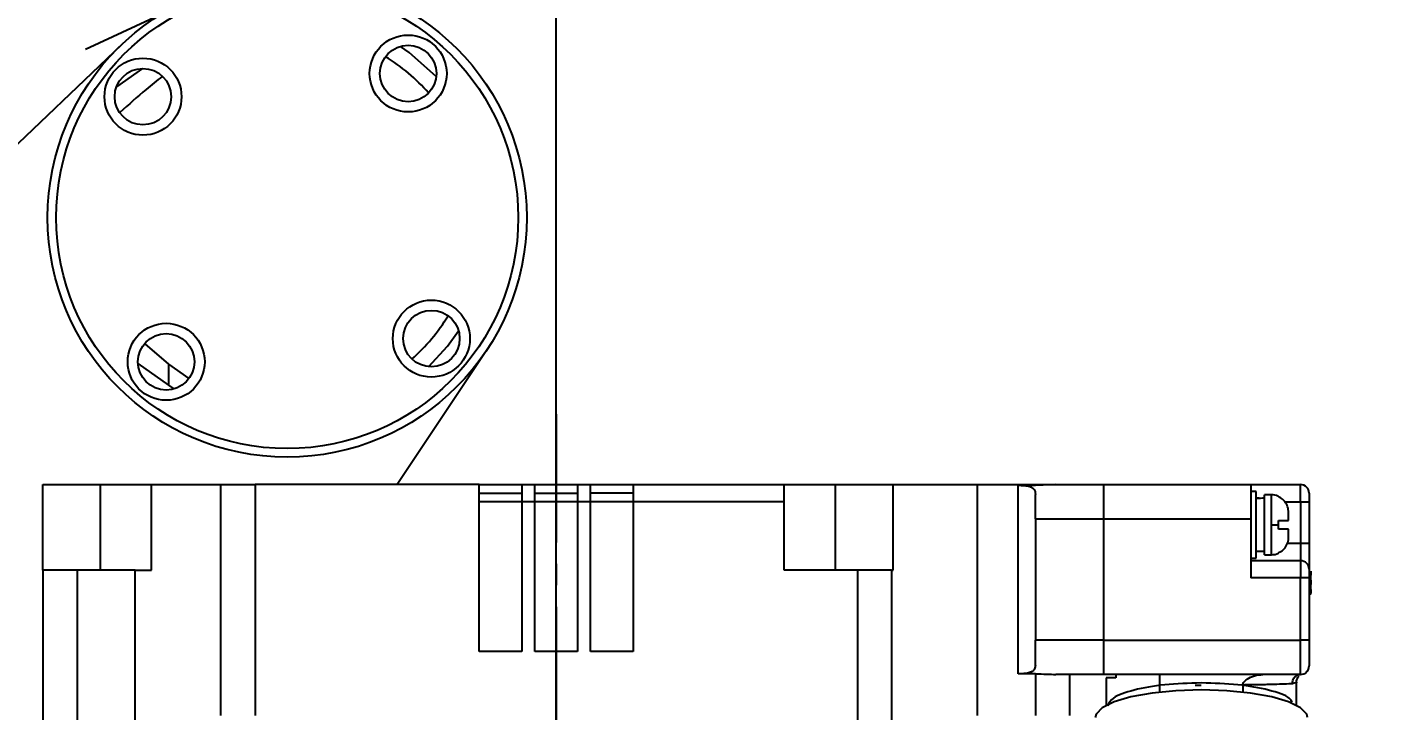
# Model space of a CAD drawing. Header units: millimetres. Extents: x 415 to 2018, y 500 to 823.
# Drawn here: x 1025.85 to 1033.86, y 749.3 to 753.3 of the extents above; entities that cross this region are included whole.
import ezdxf

# ---------------------------------------------------------------- set-up
doc = ezdxf.new("R2010")
doc.units = ezdxf.units.MM
doc.header["$PDSIZE"] = -1
doc.linetypes.add('CENTER2', pattern=[1.125, 0.75, -0.125, 0.125, -0.125])
doc.linetypes.add('HIDDEN', pattern=[1.905, 1.27, -0.635])
doc.layers.get('Defpoints').update_dxf_attribs({"lineweight": 18})
doc.dimstyles.new('ISO-25', dxfattribs={"dimtxt": 2.5, "dimasz": 2.5, "dimexe": 1.25, "dimexo": 0.625, "dimtad": 1, "dimtoh": 1, "dimlfac": 10, "dimtxsty": 'Standard', "dimcen": 2.5, "dimadec": 0, "dimazin": 0, "dimtfac": 1, "dimtmove": 0, "dimatfit": 3, "dimfxl": 1, "dimarcsym": 0})

# ---------------------------------------------------------------- blocks, each defined once
blk = doc.blocks.new('*U22')
at = {"color": 0, "linetype": 'CENTER2'}
blk.add_line((0, 13.8613), (0, -0.6763), dxfattribs=at)
blk = doc.blocks.new('*D74')
at = {"color": 0, "lineweight": -2}
for p, q in [((1020.9448, 745.1488), (1020.9448, 772.8418)), ((1028.9448, 737.1488), (1028.9448, 772.8418)), ((1023.4448, 771.5918), (1026.4448, 771.5918))]:
    blk.add_line(p, q, dxfattribs=at)
at = {"color": 0}
for points in [[(1023.4448, 772.0085), (1023.4448, 771.1752), (1020.9448, 771.5918)], [(1026.4448, 772.0085), (1026.4448, 771.1752), (1028.9448, 771.5918)]]:
    blk.add_solid(points, dxfattribs=at)
at = {"layer": 'Defpoints', "color": 0}
for p in [(1028.9448, 771.5918), (1020.9448, 744.5238), (1028.9448, 736.5238)]:
    blk.add_point(p, dxfattribs=at)
at = {"color": 0, "insert": (1024.7697, 773.4668), "char_height": 2.5, "attachment_point": 5}
blk.add_mtext('80', dxfattribs=at)
blk = doc.blocks.new('*D79')
at = {"color": 0, "lineweight": -2}
for p, q in [((991.7794, 764.5785), (1030.5916, 782.677)), ((1025.0698, 744.5241), (1039.05, 744.5241))]:
    blk.add_line(p, q, dxfattribs=at)
blk.add_arc((948.7713, 744.5235), 89.0288, 1.609363, 23.391035, dxfattribs=at)
at = {"color": 0}
for points in [[(1030.1033, 779.6975), (1030.8634, 780.0391), (1029.4587, 782.1487)], [(1038.1815, 747.0297), (1037.3483, 747.018), (1037.8, 744.5241)]]:
    blk.add_solid(points, dxfattribs=at)
at = {"layer": 'Defpoints', "color": 0}
for p in [(991.2129, 764.3144), (1036.86, 757.427), (959.3465, 744.5236), (1024.4448, 744.524), (936.8345, 738.9573)]:
    blk.add_point(p, dxfattribs=at)
at = {"color": 0, "insert": (1036.9348, 766.675), "char_height": 2.5, "attachment_point": 5, "rotation": 284.1039}
blk.add_mtext('25°', dxfattribs=at)
blk = doc.blocks.new('*D81')
at = {"color": 0, "lineweight": -2}
for p, q in [((1024.2355, 761.88), (1095.7738, 761.88)), ((1094.5238, 633.5747), (1094.5238, 759.38)), ((1023.5524, 631.0747), (1095.7738, 631.0747))]:
    blk.add_line(p, q, dxfattribs=at)
at = {"color": 0}
for points in [[(1094.1072, 759.38), (1094.9405, 759.38), (1094.5238, 761.88)], [(1094.1072, 633.5747), (1094.9405, 633.5747), (1094.5238, 631.0747)]]:
    blk.add_solid(points, dxfattribs=at)
at = {"layer": 'Defpoints', "color": 0}
for p in [(1023.6105, 761.88), (1094.5238, 761.88), (1022.9274, 631.0747)]:
    blk.add_point(p, dxfattribs=at)
at = {"color": 0, "insert": (1092.6488, 697.0311), "char_height": 2.5, "attachment_point": 5, "rotation": 90}
blk.add_mtext('1308', dxfattribs=at)
blk = doc.blocks.new('*D121')
at = {"color": 1, "lineweight": -3}
blk.add_arc((989.937, 736.2617), 9.783, 252.86977, 10.3182, dxfattribs=at)
at = {"color": 1}
for points in [[(999.9589, 738.1403), (999.1648, 737.8875), (998.8035, 740.3961)], [(987.2281, 727.2919), (986.8829, 726.5334), (984.7801, 727.9482)]]:
    blk.add_solid(points, dxfattribs=at)
at = {"layer": 'Defpoints', "color": 0}
for p in [(1044.3155, 761.6188), (989.937, 736.2617), (989.937, 736.2617), (996.6089, 729.1067), (960.9448, 689.5238)]:
    blk.add_point(p, dxfattribs=at)
at = {"color": 1, "insert": (995.1868, 730.3475), "char_height": 2.5, "attachment_point": 5, "rotation": 41.59399}
blk.add_mtext('147%%d', dxfattribs=at)

msp = doc.modelspace()

# ---------------------------------------------------------------- linework, layer by layer
at = {"linetype": 'HIDDEN'}
msp.add_line((989.937, 736.2617), (1044.3155, 761.6188), dxfattribs=at)
at = {"color": 161, "linetype": 'Continuous', "lineweight": 25, "true_color": 0x67adff}
for p, q in [((1020.4173, 747.4771), (1026.4057, 753.1967)), ((1026.5275, 753.0563), (1026.3753, 752.9487)), ((1026.5412, 751.4471), (1026.6798, 751.3274)), ((1028.5376, 751.4078), (1028.0151, 750.6238)), ((1026.5009, 751.331), (1026.6798, 751.2046)), ((1026.6798, 751.3274), (1026.7984, 751.2438)), ((1026.6798, 751.3274), (1026.6798, 751.2046)), ((1026.6798, 751.2046), (1026.7112, 751.1831)), ((1025.9448, 750.1238), (1025.9448, 750.6238)), ((1025.9448, 750.6238), (1026.2803, 750.6238)), ((1026.2803, 750.6238), (1026.2803, 750.1238)), ((1026.2803, 750.6238), (1026.5803, 750.6238)), ((1026.5803, 750.1238), (1026.5803, 750.6238)), ((1026.5803, 750.6238), (1026.9848, 750.6238)), ((1026.9848, 749.2738), (1026.9848, 750.6238)), ((1026.9848, 750.6238), (1027.1848, 750.6238)), ((1027.1848, 750.6238), (1027.1848, 749.2738)), ((1028.4948, 750.6238), (1027.1848, 750.6238)), ((1028.4948, 749.6488), (1028.4948, 750.6238)), ((1028.4948, 750.6238), (1028.7448, 750.6238)), ((1028.7448, 750.6238), (1028.8198, 750.6238)), ((1028.7448, 750.6238), (1028.7448, 750.5238)), ((1028.8198, 750.5238), (1028.8198, 750.6238)), ((1028.8198, 750.6238), (1029.0698, 750.6238)), ((1029.0698, 750.6238), (1029.0698, 750.5238)), ((1029.0698, 750.6238), (1029.1448, 750.6238)), ((1029.1448, 750.5238), (1029.1448, 750.6238)), ((1029.1448, 750.6238), (1029.3948, 750.6238)), ((1029.3948, 750.6238), (1030.2776, 750.6238)), ((1029.3948, 750.6238), (1029.3948, 750.5238)), ((1030.2776, 750.5238), (1030.2776, 750.6238)), ((1030.2776, 750.6238), (1030.5776, 750.6238)), ((1030.5776, 750.1238), (1030.5776, 750.6238)), ((1030.5776, 750.6238), (1030.914, 750.6238)), ((1030.914, 750.1238), (1030.914, 750.6238)), ((1030.914, 750.6238), (1031.4048, 750.6238)), ((1031.4048, 750.6238), (1031.4048, 749.2738)), ((1031.4048, 750.6238), (1031.7448, 750.6238)), ((1031.6448, 750.6198), (1031.7448, 750.6198)), ((1031.6448, 749.5179), (1031.6448, 750.6198)), ((1031.7448, 750.6198), (1031.7448, 750.6238)), ((1031.7448, 750.6238), (1031.8648, 750.6238)), ((1031.8648, 750.6238), (1032.1448, 750.6238)), ((1032.1448, 750.4238), (1032.1448, 750.6238)), ((1032.1448, 750.6238), (1033.0048, 750.6238)), ((1033.0048, 750.6238), (1033.0048, 750.4238)), ((1033.0048, 750.6238), (1033.2948, 750.6238)), ((1033.0348, 750.5838), (1033.0048, 750.5838)), ((1033.0348, 750.1938), (1033.0348, 750.5838)), ((1033.2948, 750.5238), (1033.2948, 750.6238)), ((1028.4948, 750.5738), (1028.7448, 750.5738)), ((1028.7448, 750.5238), (1028.4948, 750.5238)), ((1028.7448, 750.5238), (1028.7448, 749.6488)), ((1028.8198, 750.5238), (1028.7448, 750.5238)), ((1028.8198, 750.5738), (1029.0698, 750.5738)), ((1028.8198, 749.6488), (1028.8198, 750.5238)), ((1029.0698, 750.5238), (1028.8198, 750.5238)), ((1029.0698, 750.5238), (1029.0698, 749.6488)), ((1029.1448, 750.5238), (1029.0698, 750.5238)), ((1029.3948, 750.5738), (1029.1448, 750.5738)), ((1029.1448, 749.6488), (1029.1448, 750.5238)), ((1029.3948, 750.5238), (1029.1448, 750.5238)), ((1029.3948, 750.5238), (1029.3948, 749.6488)), ((1030.2776, 750.5238), (1029.3948, 750.5238)), ((1030.2776, 750.1238), (1030.2776, 750.5238)), ((1031.7448, 750.4238), (1031.7448, 750.5667)), ((1033.1248, 750.5638), (1033.0848, 750.5638)), ((1033.0848, 750.2138), (1033.0848, 750.5638)), ((1033.1248, 750.3888), (1033.1248, 750.5638)), ((1033.2027, 750.5238), (1033.2948, 750.5238)), ((1033.2948, 750.5238), (1033.3448, 750.5238)), ((1033.2948, 750.5238), (1033.2948, 750.2788)), ((1033.3448, 750.5238), (1033.3448, 750.2788)), ((1031.7448, 750.4238), (1032.1448, 750.4238)), ((1031.7448, 750.4238), (1031.7448, 749.7139)), ((1032.1448, 749.7139), (1032.1448, 750.4238)), ((1032.1448, 750.4238), (1033.0048, 750.4238)), ((1033.0048, 750.4238), (1033.0048, 750.0788)), ((1033.2248, 750.4138), (1033.2248, 750.4596)), ((1033.1248, 750.3888), (1033.1648, 750.3888)), ((1033.1248, 750.2138), (1033.1248, 750.3888)), ((1033.1648, 750.3888), (1033.1648, 750.4138)), ((1033.1648, 750.3638), (1033.1648, 750.3888)), ((1033.2948, 750.2788), (1033.2167, 750.2788)), ((1033.2948, 750.2788), (1033.2948, 750.1788)), ((1033.3448, 750.2788), (1033.2948, 750.2788)), ((1033.0048, 750.1938), (1033.0348, 750.1938)), ((1033.2948, 750.1788), (1033.0048, 750.1788)), ((1033.0348, 750.2338), (1033.0848, 750.2338)), ((1033.0848, 750.2138), (1033.1248, 750.2138)), ((1033.1648, 750.2222), (1033.1648, 750.2241)), ((1033.2948, 750.1788), (1033.2948, 750.0788)), ((1025.9448, 750.1238), (1025.9448, 748.8738)), ((1026.1448, 750.1238), (1025.9448, 750.1238)), ((1026.1448, 750.1238), (1026.1448, 748.8738)), ((1026.4848, 750.1238), (1026.1448, 750.1238)), ((1026.4848, 748.8738), (1026.4848, 750.1238)), ((1026.4848, 750.1238), (1026.5803, 750.1238)), ((1030.7048, 750.1238), (1030.2776, 750.1238)), ((1030.7048, 750.1238), (1030.7048, 748.8738)), ((1030.9048, 750.1238), (1030.7048, 750.1238)), ((1030.9048, 750.1238), (1030.9048, 748.8738)), ((1030.9048, 750.1238), (1030.914, 750.1238)), ((1033.3548, 750.1173), (1033.3548, 750.0946)), ((1033.2948, 750.0788), (1033.0048, 750.0788)), ((1033.3448, 750.0788), (1033.2948, 750.0788)), ((1033.2948, 749.7139), (1033.2948, 750.0788)), ((1033.3448, 750.0788), (1033.3448, 749.7139)), ((1033.3548, 750.0644), (1033.3448, 750.0644)), ((1033.3548, 750.0401), (1033.3448, 750.0401)), ((1033.3548, 750.0644), (1033.3548, 750.0401)), ((1033.3548, 750.0099), (1033.3448, 750.0099)), ((1033.3548, 749.9873), (1033.3448, 749.9873)), ((1033.3448, 749.9872), (1033.3548, 749.9872)), ((1033.3448, 749.9844), (1033.3548, 749.9844)), ((1033.3548, 750.0099), (1033.3548, 749.9873)), ((1033.3548, 749.9845), (1033.3548, 749.9844)), ((1033.3548, 749.9844), (1033.356, 749.9844)), ((1032.1448, 749.7139), (1031.7448, 749.7139)), ((1031.7448, 749.571), (1031.7448, 749.7139)), ((1032.1448, 749.5138), (1032.1448, 749.7139)), ((1032.1448, 749.7139), (1033.2948, 749.7139)), ((1033.2948, 749.5138), (1033.2948, 749.7139)), ((1033.3448, 749.7139), (1033.2948, 749.7139)), ((1028.7448, 749.6488), (1028.4948, 749.6488)), ((1029.0698, 749.6488), (1028.8198, 749.6488)), ((1029.3948, 749.6488), (1029.1448, 749.6488)), ((1031.7448, 749.5179), (1031.6448, 749.5179)), ((1031.7448, 749.5179), (1031.7448, 749.2738)), ((1032.1448, 749.5138), (1031.8648, 749.5138)), ((1031.9448, 749.5138), (1031.9448, 749.2738)), ((1033.2948, 749.5138), (1032.1448, 749.5138)), ((1032.1593, 749.4938), (1032.1593, 749.334)), ((1032.2148, 749.4938), (1032.1593, 749.4938)), ((1032.2148, 749.5138), (1032.2148, 749.4938)), ((1032.4728, 749.4104), (1032.4728, 749.5138)), ((1033.2703, 749.334), (1033.2703, 749.4671)), ((1032.7131, 749.4501), (1032.6782, 749.4497)), ((1032.9568, 749.4522), (1032.9568, 749.4104))]:
    msp.add_line(p, q, dxfattribs=at)
at = {"color": 161, "linetype": 'Continuous', "lineweight": 25, "true_color": 0x67adff, "flags": 128}
for points in [[(1028.2438, 753.0096), (1028.0862, 753.1491), (1028.0341, 753.1855)], [(1028.198, 751.3131), (1028.3086, 751.4333), (1028.3739, 751.5228)], [(1033.3348, 749.2627), (1033.3303, 749.2821), (1033.2945, 749.3196), (1033.225, 749.3539), (1033.1259, 749.3828), (1033.0029, 749.4048), (1032.8632, 749.4185), (1032.7148, 749.4232), (1032.5664, 749.4185), (1032.4267, 749.4048), (1032.3037, 749.3828), (1032.2045, 749.3539), (1032.1351, 749.3196), (1032.0993, 749.2821), (1032.0948, 749.2627)]]:
    msp.add_lwpolyline(points, dxfattribs=at)
at = {"color": 161, "linetype": 'Continuous', "lineweight": 25, "true_color": 0x67adff}
for centre, radius in [((1027.3727, 752.1843), 1.4), ((1027.3727, 752.1843), 1.35), ((1028.0797, 753.0269), 0.225), ((1028.0797, 753.0269), 0.165), ((1026.53, 752.8914), 0.225), ((1026.53, 752.8914), 0.165), ((1028.2153, 751.4772), 0.225), ((1028.2153, 751.4772), 0.165), ((1026.6656, 751.3416), 0.225), ((1026.6656, 751.3416), 0.165)]:
    msp.add_circle(centre, radius, dxfattribs=at)
for centre, radius, start, end in [((1027.3727, 752.1843), 1.102, 41.40595, 58.59405), ((1027.3727, 752.1843), 1.102, 311.40595, 328.59405), ((1033.2948, 750.5738), 0.05, 0, 90), ((1033.1248, 750.3138), 0.1, 270, 293.57812), ((1033.2948, 750.1288), 0.05, 360, 90), ((1033.2948, 749.5638), 0.05, 270, 360)]:
    msp.add_arc(centre, radius, start, end, dxfattribs=at)
for centre, start_param, end_param in [((1033.0848, 750.3888), 1.570796, 1.732794), ((1033.0348, 750.3888), 1.490064, 1.570796)]:
    msp.add_ellipse(centre, major_axis=(0.31, 0), ratio=0.5, start_param=start_param, end_param=end_param, dxfattribs=at)
for points, knots in [([(1026.6416, 753.0098), (1026.6108, 752.9848), (1026.5267, 752.9164), (1026.4458, 752.8445), (1026.3945, 752.7989)], [0, 0, 0, 0, 0.36655, 1, 1, 1, 1]), ([(1031.6448, 750.6198), (1031.6557, 750.6196), (1031.6776, 750.6192), (1031.7066, 750.6152), (1031.7283, 750.6068), (1031.7412, 750.5925), (1031.7446, 750.5778), (1031.7448, 750.5684), (1031.7448, 750.5667)], [0, 0, 0, 0, 0.1920722, 0.3842459, 0.5735647, 0.7595171, 0.9555066, 1, 1, 1, 1]), ([(1031.8648, 750.6238), (1031.8456, 750.623), (1031.8087, 750.6214), (1031.7655, 750.6203), (1031.7448, 750.6198)], [0, 0, 0, 0, 0.52169, 1, 1, 1, 1]), ([(1033.1654, 750.5549), (1033.1642, 750.5555), (1033.152, 750.5621), (1033.1377, 750.563), (1033.1248, 750.5638)], [0, 0, 0, 0, 0.097496, 1, 1, 1, 1]), ([(1033.2248, 750.4596), (1033.2237, 750.4714), (1033.2215, 750.4951), (1033.2035, 750.5262), (1033.1827, 750.5449), (1033.1686, 750.5517), (1033.1648, 750.5536)], [0, 0, 0, 0, 0.300454, 0.601412, 0.891508, 1, 1, 1, 1]), ([(1033.3448, 750.5738), (1033.3448, 750.5731), (1033.3448, 750.5716), (1033.3448, 750.56), (1033.3448, 750.5435), (1033.3448, 750.5304), (1033.3448, 750.5238)], [0, 0, 0, 0, 0.2500047, 0.4999848, 0.7500159, 1, 1, 1, 1]), ([(1033.2248, 750.4138), (1033.2248, 750.419), (1033.2248, 750.4293), (1033.2248, 750.4422), (1033.2248, 750.453), (1033.2248, 750.4574), (1033.2248, 750.4596)], [0, 0, 0, 0, 0.249437, 0.499959, 0.749235, 1, 1, 1, 1]), ([(1033.1648, 750.4138), (1033.1746, 750.4138), (1033.1943, 750.4138), (1033.2145, 750.4138), (1033.2238, 750.4138), (1033.2245, 750.4138), (1033.2248, 750.4138)], [0, 0, 0, 0, 0.284837, 0.569552, 0.8566, 1, 1, 1, 1]), ([(1033.2248, 750.3639), (1033.2236, 750.3639), (1033.2213, 750.3639), (1033.2026, 750.3638), (1033.1817, 750.3639), (1033.1681, 750.3638), (1033.1648, 750.3638)], [0, 0, 0, 0, 0.310581, 0.615341, 0.905159, 1, 1, 1, 1]), ([(1033.2248, 750.3181), (1033.2248, 750.3212), (1033.2248, 750.3245), (1033.2248, 750.3313), (1033.2248, 750.3372), (1033.2248, 750.3461), (1033.2248, 750.3551), (1033.2248, 750.3606), (1033.2248, 750.363), (1033.2248, 750.3639)], [0, 0, 0, 0, 0.332222, 0.371896, 0.498569, 0.729251, 0.885967, 0.95834, 1, 1, 1, 1]), ([(1033.1648, 750.2241), (1033.1746, 750.2296), (1033.1943, 750.2407), (1033.2145, 750.2686), (1033.2238, 750.2956), (1033.2245, 750.3125), (1033.2248, 750.3181)], [0, 0, 0, 0, 0.284842, 0.569596, 0.856656, 1, 1, 1, 1]), ([(1033.3448, 750.2788), (1033.3448, 750.26), (1033.3448, 750.2309), (1033.3448, 750.1959), (1033.3448, 750.172), (1033.3448, 750.1527), (1033.3448, 750.134), (1033.3448, 750.1309), (1033.3448, 750.1288)], [0, 0, 0, 0, 0.239457, 0.369618, 0.500002, 0.630162, 0.760558, 1, 1, 1, 1]), ([(1033.3448, 750.1288), (1033.3448, 750.1281), (1033.3448, 750.1266), (1033.3448, 750.115), (1033.3448, 750.0985), (1033.3448, 750.0854), (1033.3448, 750.0788)], [0, 0, 0, 0, 0.24998, 0.499993, 0.749951, 1, 1, 1, 1]), ([(1033.3548, 750.0644), (1033.3548, 750.068), (1033.3548, 750.0747), (1033.3548, 750.0838), (1033.3548, 750.0908), (1033.3548, 750.0942), (1033.3548, 750.0945), (1033.3548, 750.0946)], [0, 0, 0, 0, 0.208456, 0.388672, 0.549907, 0.753067, 1, 1, 1, 1]), ([(1033.3548, 750.0099), (1033.3548, 750.01), (1033.3548, 750.0102), (1033.3548, 750.0126), (1033.3548, 750.0183), (1033.3548, 750.0282), (1033.3548, 750.0359), (1033.3548, 750.0401)], [0, 0, 0, 0, 0.212446, 0.391574, 0.552436, 0.756565, 1, 1, 1, 1]), ([(1033.3448, 749.7139), (1033.3448, 749.695), (1033.3448, 749.6659), (1033.3448, 749.6309), (1033.3448, 749.607), (1033.3448, 749.5877), (1033.3448, 749.569), (1033.3448, 749.5659), (1033.3448, 749.5638)], [0, 0, 0, 0, 0.239456, 0.369616, 0.5, 0.630176, 0.760559, 1, 1, 1, 1]), ([(1031.7448, 749.571), (1031.744, 749.5623), (1031.7426, 749.5463), (1031.7284, 749.5308), (1031.7061, 749.5223), (1031.677, 749.5185), (1031.6556, 749.5181), (1031.6448, 749.5179)], [0, 0, 0, 0, 0.2315797, 0.4274121, 0.6236895, 0.8099222, 1, 1, 1, 1]), ([(1031.7448, 749.5179), (1031.7674, 749.5173), (1031.8107, 749.5161), (1031.8473, 749.5146), (1031.8648, 749.5138)], [0, 0, 0, 0, 0.522039, 1, 1, 1, 1]), ([(1032.7148, 749.4644), (1032.6417, 749.4623), (1032.4962, 749.4579), (1032.3135, 749.4247), (1032.1911, 749.3805), (1032.1748, 749.3466), (1032.1675, 749.3315)], [0, 0, 0, 0, 0.263702, 0.525563, 0.788038, 1, 1, 1, 1]), ([(1033.2458, 749.3526), (1033.2415, 749.3603), (1033.2266, 749.3868), (1033.1149, 749.4245), (1032.9336, 749.458), (1032.7877, 749.4623), (1032.7148, 749.4644)], [0, 0, 0, 0, 0.121417, 0.415342, 0.707775, 1, 1, 1, 1]), ([(1032.9568, 749.4522), (1032.9572, 749.4551), (1032.9581, 749.4619), (1032.9664, 749.4742), (1032.9879, 749.4917), (1033.0253, 749.5089), (1033.058, 749.5122), (1033.0745, 749.5138)], [0, 0, 0, 0, 0.062587, 0.148852, 0.310847, 0.652588, 1, 1, 1, 1]), ([(1033.2469, 749.4601), (1033.2329, 749.4593), (1033.2066, 749.4576), (1033.1389, 749.4553), (1033.0577, 749.4535), (1032.9898, 749.4526), (1032.9568, 749.4522)], [0, 0, 0, 0, 0.266886, 0.500479, 0.757985, 1, 1, 1, 1]), ([(1033.2469, 749.4601), (1033.2471, 749.4666), (1033.2474, 749.4765), (1033.2529, 749.4889), (1033.2589, 749.4977), (1033.2667, 749.5049), (1033.2757, 749.5101), (1033.2852, 749.5133), (1033.2917, 749.5137), (1033.2948, 749.5138)], [0, 0, 0, 0, 0.232609, 0.360111, 0.491649, 0.624334, 0.755105, 0.881041, 1, 1, 1, 1]), ([(1033.2702, 749.4671), (1033.2702, 749.4671), (1033.2779, 749.4671), (1033.2623, 749.4636), (1033.2469, 749.4601)], [0, 0, 0, 0, 0.004959, 1, 1, 1, 1]), ([(1033.2703, 749.4672), (1033.271, 749.4737), (1033.2722, 749.4839), (1033.279, 749.4961), (1033.284, 749.5013), (1033.2865, 749.504)], [0, 0, 0, 0, 0.476781, 0.735512, 1, 1, 1, 1])]:
    msp.add_open_spline(points, degree=3, knots=knots, dxfattribs=at)

# ---------------------------------------------------------------- block references
at = {"linetype": 'CENTER2'}
msp.add_blockref('*U22', (1028.9448, 737.1738), dxfattribs=at)

# ---------------------------------------------------------------- dimensions: what is measured, and where the dimension line sits
dim = msp.add_angular_dim_2l(base=(1036.86, 757.427), line1=((1024.4448, 744.524), (959.3465, 744.5236)), line2=((936.8345, 738.9573), (991.2129, 764.3144)), dimstyle='ISO-25')
dim.commit()
dim.dimension.update_dxf_attribs({"geometry": '*D79', "text_midpoint": (1035.1163, 766.2181), "dimtype": 162})
dim = msp.add_linear_dim(base=(1028.9448, 771.5918), p1=(1020.9448, 744.5238), p2=(1028.9448, 736.5238), dimstyle='ISO-25')
dim.commit()
dim.dimension.update_dxf_attribs({"geometry": '*D74', "text_midpoint": (1024.7697, 771.5918), "dimtype": 160})
dim = msp.add_linear_dim(base=(1094.5238, 761.88), p1=(1022.9274, 631.0747), p2=(1023.6105, 761.88), angle=90, text='1308', dimstyle='ISO-25')
dim.commit()
dim.dimension.update_dxf_attribs({"geometry": '*D81', "text_midpoint": (1094.5238, 697.0311), "dimtype": 160})
dim = msp.add_angular_dim_2l(base=(996.6089, 729.1067), line1=((960.9448, 689.5238), (989.937, 736.2617)), line2=((989.937, 736.2617), (1044.3155, 761.6188)), dimstyle='ISO-25', override={"dimclrd": 1, "dimclre": 1, "dimclrt": 1, "dimlwd": 65533, "dimlwe": 65533})
dim.commit()
dim.dimension.update_dxf_attribs({"geometry": '*D121', "text_midpoint": (995.1868, 730.3475)})

doc.saveas('drawing.dxf')
